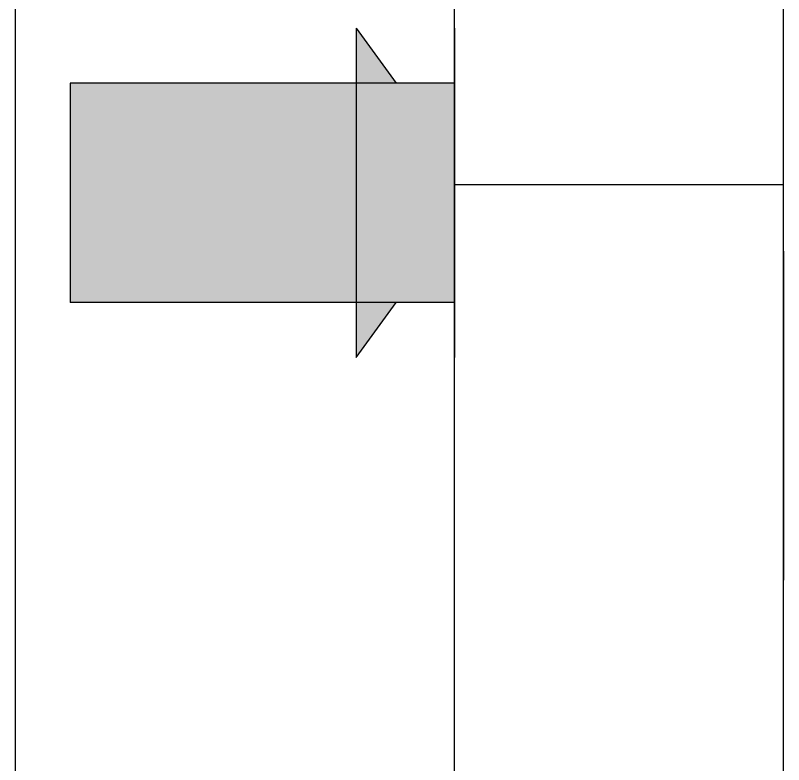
# Model space of a CAD drawing. Header units: millimetres. Extents: x 315178 to 535220, y 80241 to 421603.
# Drawn here: x 405727 to 406427, y 323233 to 323916 of the extents above; entities that cross this region are included whole.
import ezdxf

# ---------------------------------------------------------------- set-up
doc = ezdxf.new("R2010")
doc.units = ezdxf.units.MM
doc.layers.add('DIB-035', color=1, linetype='Continuous')

msp = doc.modelspace()

# ---------------------------------------------------------------- linework, layer by layer
at = {"layer": 'DIB-035'}
for p, q in [((406427.24, 322643.22), (406427.24, 326934.93)), ((406127.24, 322643.22), (406127.24, 326836.63)), ((405727.24, 322643.22), (405727.24, 326705.57)), ((406037.69, 323903.8), (406037.69, 323603.8)), ((406037.69, 323903.8), (406074.21, 323853.8)), ((406127.24, 323903.8), (406127.24, 323603.8)), ((406127.24, 323853.8), (405777.24, 323853.8)), ((405777.24, 323853.8), (405777.24, 323653.8)), ((406427.24, 323760.97), (406127.24, 323760.97)), ((406427.24, 323700.73), (406427.24, 323400.73)), ((406127.24, 323653.8), (405777.24, 323653.8)), ((406037.69, 323603.8), (406074.21, 323653.8))]:
    msp.add_line(p, q, dxfattribs=at)
for points in [[(406037.69, 323853.8), (406074.21, 323853.8), (406037.69, 323903.8)], [(405777.24, 323853.8), (405777.24, 323653.8), (406127.24, 323853.8), (406127.24, 323653.8)], [(406037.69, 323653.8), (406074.21, 323653.8), (406037.69, 323603.8)]]:
    msp.add_solid(points, dxfattribs=at)

doc.saveas('drawing.dxf')
